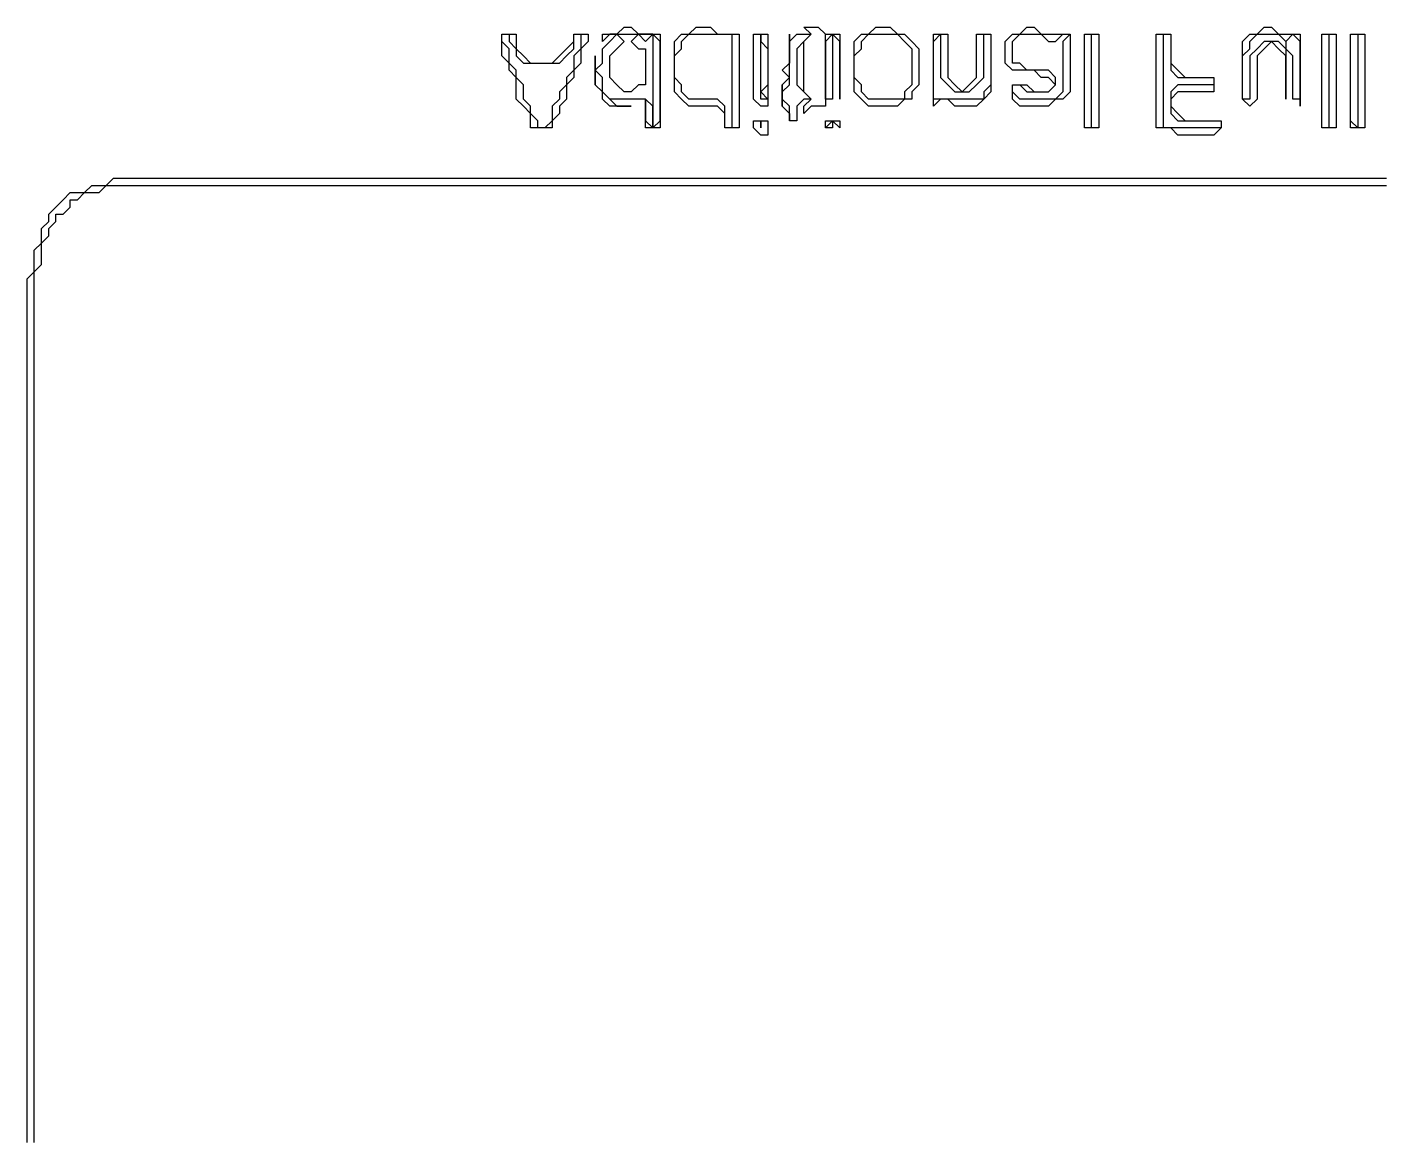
# Model space of a CAD drawing. Header units: metres. Extents: x 111 to 914, y 33 to 638.
# Drawn here: x 542 to 730.5, y 483.5 to 638 of the extents above; entities that cross this region are included whole.
import ezdxf

# ---------------------------------------------------------------- set-up
doc = ezdxf.new("R2010")
doc.units = ezdxf.units.M

msp = doc.modelspace()

# ---------------------------------------------------------------- linework, layer by layer
for points in [[(613, 624, 0), (613, 625, 0), (612, 626, 0), (612, 627, 0), (611, 628, 0), (611, 629, 0), (611, 630, 0), (610, 631, 0), (610, 632, 0), (609, 633, 0), (609, 634, 0), (609, 635, 0), (608, 636, 0), (608, 637, 0), (609, 637, 0), (609, 636, 0), (610, 635, 0), (610, 634, 0), (611, 633, 0), (612, 633, 0), (613, 633, 0), (614, 633, 0), (615, 633, 0), (616, 633, 0), (617, 634, 0), (618, 635, 0), (618, 636, 0), (618, 637, 0), (619, 637, 0), (619, 636, 0), (619, 635, 0), (618, 634, 0), (618, 633, 0), (618, 632, 0), (617, 631, 0), (617, 630, 0), (616, 629, 0), (616, 628, 0), (615, 627, 0), (615, 626, 0), (615, 625, 0), (614, 624, 0)], [(629, 624, 0), (629, 625, 0), (629, 626, 0), (629, 627, 0), (628, 628, 0), (627, 628, 0), (626, 628, 0), (625, 628, 0), (624, 628, 0), (623, 628, 0), (622, 629, 0), (622, 630, 0), (622, 631, 0), (621, 632, 0), (622, 633, 0), (622, 634, 0), (622, 635, 0), (623, 636, 0), (624, 637, 0), (625, 637, 0), (626, 637, 0), (627, 637, 0), (628, 636, 0), (629, 637, 0), (629, 636, 0), (629, 635, 0), (629, 634, 0), (629, 633, 0), (629, 632, 0), (629, 631, 0), (629, 630, 0), (629, 629, 0), (629, 628, 0), (629, 627, 0), (629, 626, 0), (629, 625, 0)], [(639, 624, 0), (639, 625, 0), (639, 626, 0), (639, 627, 0), (638, 628, 0), (637, 628, 0), (636, 628, 0), (635, 628, 0), (634, 628, 0), (633, 629, 0), (633, 630, 0), (632, 631, 0), (632, 632, 0), (632, 633, 0), (632, 634, 0), (633, 635, 0), (633, 636, 0), (634, 637, 0), (635, 637, 0), (636, 637, 0), (637, 637, 0), (638, 637, 0), (639, 637, 0), (640, 637, 0), (640, 636, 0), (640, 635, 0), (640, 634, 0), (640, 633, 0), (640, 632, 0), (640, 631, 0), (640, 630, 0), (640, 629, 0), (640, 628, 0), (640, 627, 0), (640, 626, 0), (640, 625, 0), (640, 624, 0)], [(644, 628, 0), (644, 629, 0), (644, 630, 0), (644, 631, 0), (644, 632, 0), (644, 633, 0), (644, 634, 0), (644, 635, 0), (644, 636, 0), (644, 637, 0), (644, 636, 0), (645, 635, 0), (645, 634, 0), (645, 633, 0), (645, 632, 0), (645, 631, 0), (645, 630, 0), (644, 629, 0), (645, 628, 0)], [(648, 625, 0), (648, 626, 0), (648, 627, 0), (647, 628, 0), (647, 629, 0), (648, 630, 0), (648, 631, 0), (648, 632, 0), (648, 633, 0), (648, 634, 0), (648, 635, 0), (648, 636, 0), (649, 637, 0), (650, 637, 0), (651, 637, 0), (650, 636, 0), (649, 635, 0), (649, 634, 0), (649, 633, 0), (649, 632, 0), (649, 631, 0), (649, 630, 0), (650, 629, 0), (651, 628, 0), (650, 628, 0), (649, 627, 0), (649, 626, 0), (649, 625, 0)], [(653, 628, 0), (653, 629, 0), (653, 630, 0), (653, 631, 0), (653, 632, 0), (653, 633, 0), (653, 634, 0), (653, 635, 0), (653, 636, 0), (653, 637, 0), (654, 637, 0), (654, 636, 0), (654, 635, 0), (654, 634, 0), (654, 633, 0), (654, 632, 0), (654, 631, 0), (654, 630, 0), (654, 629, 0), (654, 628, 0)], [(659, 628, 0), (658, 629, 0), (658, 630, 0), (657, 631, 0), (657, 632, 0), (657, 633, 0), (657, 634, 0), (658, 635, 0), (658, 636, 0), (659, 637, 0), (660, 637, 0), (661, 637, 0), (662, 637, 0), (663, 637, 0), (664, 636, 0), (665, 635, 0), (665, 634, 0), (665, 633, 0), (665, 632, 0), (665, 631, 0), (665, 630, 0), (664, 629, 0), (664, 628, 0), (663, 628, 0), (662, 628, 0), (661, 628, 0), (660, 628, 0)], [(668, 628, 0), (668, 629, 0), (668, 630, 0), (668, 631, 0), (668, 632, 0), (668, 633, 0), (668, 634, 0), (668, 635, 0), (668, 636, 0), (669, 637, 0), (669, 636, 0), (669, 635, 0), (669, 634, 0), (669, 633, 0), (669, 632, 0), (669, 631, 0), (670, 630, 0), (671, 629, 0), (672, 629, 0), (673, 629, 0), (674, 630, 0), (675, 631, 0), (675, 632, 0), (675, 633, 0), (675, 634, 0), (675, 635, 0), (675, 636, 0), (675, 637, 0), (676, 637, 0), (676, 636, 0), (676, 635, 0), (676, 634, 0), (676, 633, 0), (676, 632, 0), (676, 631, 0), (676, 630, 0), (675, 629, 0), (675, 628, 0), (674, 628, 0), (673, 628, 0), (672, 628, 0), (671, 628, 0), (670, 628, 0), (669, 628, 0)], [(680, 628, 0), (679, 629, 0), (679, 630, 0), (680, 630, 0), (681, 629, 0), (682, 629, 0), (683, 629, 0), (684, 629, 0), (685, 630, 0), (685, 631, 0), (684, 632, 0), (683, 632, 0), (682, 632, 0), (681, 632, 0), (680, 633, 0), (679, 633, 0), (679, 634, 0), (679, 635, 0), (679, 636, 0), (680, 637, 0), (681, 637, 0), (682, 637, 0), (683, 637, 0), (684, 636, 0), (685, 636, 0), (686, 637, 0), (687, 637, 0), (686, 636, 0), (686, 635, 0), (686, 634, 0), (686, 633, 0), (686, 632, 0), (686, 631, 0), (686, 630, 0), (686, 629, 0), (685, 628, 0), (684, 628, 0), (683, 628, 0), (682, 628, 0), (681, 628, 0)], [(690, 624, 0), (690, 625, 0), (690, 626, 0), (690, 627, 0), (690, 628, 0), (690, 629, 0), (690, 630, 0), (690, 631, 0), (690, 632, 0), (690, 633, 0), (690, 634, 0), (690, 635, 0), (690, 636, 0), (690, 637, 0), (691, 637, 0), (691, 636, 0), (691, 635, 0), (691, 634, 0), (691, 633, 0), (691, 632, 0), (691, 631, 0), (691, 630, 0), (691, 629, 0), (691, 628, 0), (691, 627, 0), (691, 626, 0), (691, 625, 0), (691, 624, 0)], [(700, 624, 0), (700, 625, 0), (700, 626, 0), (700, 627, 0), (700, 628, 0), (700, 629, 0), (700, 630, 0), (700, 631, 0), (700, 632, 0), (700, 633, 0), (700, 634, 0), (700, 635, 0), (700, 636, 0), (700, 637, 0), (701, 637, 0), (701, 636, 0), (701, 635, 0), (701, 634, 0), (701, 633, 0), (701, 632, 0), (702, 631, 0), (703, 631, 0), (704, 631, 0), (705, 631, 0), (706, 631, 0), (707, 631, 0), (707, 630, 0), (706, 630, 0), (705, 630, 0), (704, 630, 0), (703, 630, 0), (702, 630, 0), (701, 629, 0), (701, 628, 0), (701, 627, 0), (701, 626, 0), (702, 625, 0), (703, 625, 0), (704, 625, 0), (705, 625, 0), (706, 625, 0), (707, 625, 0), (708, 625, 0), (708, 624, 0), (707, 624, 0), (706, 624, 0), (705, 624, 0), (704, 624, 0), (703, 624, 0), (702, 624, 0), (701, 624, 0)], [(711, 628, 0), (711, 629, 0), (711, 630, 0), (711, 631, 0), (711, 632, 0), (711, 633, 0), (711, 634, 0), (712, 635, 0), (712, 636, 0), (713, 637, 0), (714, 637, 0), (715, 637, 0), (716, 637, 0), (717, 636, 0), (718, 637, 0), (719, 636, 0), (719, 635, 0), (719, 634, 0), (719, 633, 0), (719, 632, 0), (719, 631, 0), (719, 630, 0), (719, 629, 0), (719, 628, 0), (718, 628, 0), (718, 629, 0), (718, 630, 0), (718, 631, 0), (718, 632, 0), (718, 633, 0), (718, 634, 0), (717, 635, 0), (716, 636, 0), (715, 636, 0), (714, 636, 0), (713, 635, 0), (712, 634, 0), (712, 633, 0), (712, 632, 0), (712, 631, 0), (712, 630, 0), (712, 629, 0), (712, 628, 0)], [(722, 624, 0), (722, 625, 0), (722, 626, 0), (722, 627, 0), (722, 628, 0), (722, 629, 0), (722, 630, 0), (722, 631, 0), (722, 632, 0), (722, 633, 0), (722, 634, 0), (722, 635, 0), (722, 636, 0), (722, 637, 0), (723, 637, 0), (723, 636, 0), (723, 635, 0), (723, 634, 0), (723, 633, 0), (723, 632, 0), (723, 631, 0), (723, 630, 0), (723, 629, 0), (723, 628, 0), (723, 627, 0), (723, 626, 0), (723, 625, 0), (723, 624, 0)], [(727, 624, 0), (726, 625, 0), (726, 626, 0), (726, 627, 0), (726, 628, 0), (726, 629, 0), (726, 630, 0), (726, 631, 0), (726, 632, 0), (726, 633, 0), (726, 634, 0), (726, 635, 0), (726, 636, 0), (726, 637, 0), (727, 637, 0), (727, 636, 0), (727, 635, 0), (727, 634, 0), (727, 633, 0), (727, 632, 0), (727, 631, 0), (727, 630, 0), (727, 629, 0), (727, 628, 0), (727, 627, 0), (727, 626, 0), (727, 625, 0)], [(644, 624, 0), (644, 625, 0)], [(653, 624, 0), (654, 625, 0), (654, 624, 0)]]:
    msp.add_polyline3d(points, close=True)
msp.add_polyline3d([(543, 483, 0), (543, 484, 0), (543, 485, 0), (543, 486, 0), (543, 487, 0), (543, 488, 0), (543, 489, 0), (543, 490, 0), (543, 491, 0), (543, 492, 0), (543, 493, 0), (543, 494, 0), (543, 495, 0), (543, 496, 0), (543, 497, 0), (543, 498, 0), (543, 499, 0), (543, 500, 0), (543, 501, 0), (543, 502, 0), (543, 503, 0), (543, 504, 0), (543, 505, 0), (543, 506, 0), (543, 507, 0), (543, 508, 0), (543, 509, 0), (543, 510, 0), (543, 511, 0), (543, 512, 0), (543, 513, 0), (543, 514, 0), (543, 515, 0), (543, 516, 0), (543, 517, 0), (543, 518, 0), (543, 519, 0), (543, 520, 0), (543, 521, 0), (543, 522, 0), (543, 523, 0), (543, 524, 0), (543, 525, 0), (543, 526, 0), (543, 527, 0), (543, 528, 0), (543, 529, 0), (543, 530, 0), (543, 531, 0), (543, 532, 0), (543, 533, 0), (543, 534, 0), (543, 535, 0), (543, 536, 0), (543, 537, 0), (543, 538, 0), (543, 539, 0), (543, 540, 0), (543, 541, 0), (543, 542, 0), (543, 543, 0), (543, 544, 0), (543, 545, 0), (543, 546, 0), (543, 547, 0), (543, 548, 0), (543, 549, 0), (543, 550, 0), (543, 551, 0), (543, 552, 0), (543, 553, 0), (543, 554, 0), (543, 555, 0), (543, 556, 0), (543, 557, 0), (543, 558, 0), (543, 559, 0), (543, 560, 0), (543, 561, 0), (543, 562, 0), (543, 563, 0), (543, 564, 0), (543, 565, 0), (543, 566, 0), (543, 567, 0), (543, 568, 0), (543, 569, 0), (543, 570, 0), (543, 571, 0), (543, 572, 0), (543, 573, 0), (543, 574, 0), (543, 575, 0), (543, 576, 0), (543, 577, 0), (543, 578, 0), (543, 579, 0), (543, 580, 0), (543, 581, 0), (543, 582, 0), (543, 583, 0), (543, 584, 0), (543, 585, 0), (543, 586, 0), (543, 587, 0), (543, 588, 0), (543, 589, 0), (543, 590, 0), (543, 591, 0), (543, 592, 0), (543, 593, 0), (543, 594, 0), (543, 595, 0), (543, 596, 0), (543, 597, 0), (543, 598, 0), (543, 599, 0), (543, 600, 0), (543, 601, 0), (543, 602, 0), (543, 603, 0), (543, 604, 0), (544, 605, 0), (544, 606, 0), (544, 607, 0), (544, 608, 0), (545, 609, 0), (545, 610, 0), (546, 611, 0), (546, 612, 0), (547, 612, 0), (548, 613, 0), (548, 614, 0), (549, 614, 0), (550, 615, 0), (551, 615, 0), (552, 615, 0), (553, 616, 0), (554, 616, 0), (555, 616, 0), (556, 616, 0), (557, 616, 0), (558, 616, 0), (559, 616, 0), (560, 616, 0), (561, 616, 0), (562, 616, 0), (563, 616, 0), (564, 616, 0), (565, 616, 0), (566, 616, 0), (567, 616, 0), (568, 616, 0), (569, 616, 0), (570, 616, 0), (571, 616, 0), (572, 616, 0), (573, 616, 0), (574, 616, 0), (575, 616, 0), (576, 616, 0), (577, 616, 0), (578, 616, 0), (579, 616, 0), (580, 616, 0), (581, 616, 0), (582, 616, 0), (583, 616, 0), (584, 616, 0), (585, 616, 0), (586, 616, 0), (587, 616, 0), (588, 616, 0), (589, 616, 0), (590, 616, 0), (591, 616, 0), (592, 616, 0), (593, 616, 0), (594, 616, 0), (595, 616, 0), (596, 616, 0), (597, 616, 0), (598, 616, 0), (599, 616, 0), (600, 616, 0), (601, 616, 0), (602, 616, 0), (603, 616, 0), (604, 616, 0), (605, 616, 0), (606, 616, 0), (607, 616, 0), (608, 616, 0), (609, 616, 0), (610, 616, 0), (611, 616, 0), (612, 616, 0), (613, 616, 0), (614, 616, 0), (615, 616, 0), (616, 616, 0), (617, 616, 0), (618, 616, 0), (619, 616, 0), (620, 616, 0), (621, 616, 0), (622, 616, 0), (623, 616, 0), (624, 616, 0), (625, 616, 0), (626, 616, 0), (627, 616, 0), (628, 616, 0), (629, 616, 0), (630, 616, 0), (631, 616, 0), (632, 616, 0), (633, 616, 0), (634, 616, 0), (635, 616, 0), (636, 616, 0), (637, 616, 0), (638, 616, 0), (639, 616, 0), (640, 616, 0), (641, 616, 0), (642, 616, 0), (643, 616, 0), (644, 616, 0), (645, 616, 0), (646, 616, 0), (647, 616, 0), (648, 616, 0), (649, 616, 0), (650, 616, 0), (651, 616, 0), (652, 616, 0), (653, 616, 0), (654, 616, 0), (655, 616, 0), (656, 616, 0), (657, 616, 0), (658, 616, 0), (659, 616, 0), (660, 616, 0), (661, 616, 0), (662, 616, 0), (663, 616, 0), (664, 616, 0), (665, 616, 0), (666, 616, 0), (667, 616, 0), (668, 616, 0), (669, 616, 0), (670, 616, 0), (671, 616, 0), (672, 616, 0), (673, 616, 0), (674, 616, 0), (675, 616, 0), (676, 616, 0), (677, 616, 0), (678, 616, 0), (679, 616, 0), (680, 616, 0), (681, 616, 0), (682, 616, 0), (683, 616, 0), (684, 616, 0), (685, 616, 0), (686, 616, 0), (687, 616, 0), (688, 616, 0), (689, 616, 0), (690, 616, 0), (691, 616, 0), (692, 616, 0), (693, 616, 0), (694, 616, 0), (695, 616, 0), (696, 616, 0), (697, 616, 0), (698, 616, 0), (699, 616, 0), (700, 616, 0), (701, 616, 0), (702, 616, 0), (703, 616, 0), (704, 616, 0), (705, 616, 0), (706, 616, 0), (707, 616, 0), (708, 616, 0), (709, 616, 0), (710, 616, 0), (711, 616, 0), (712, 616, 0), (713, 616, 0), (714, 616, 0), (715, 616, 0), (716, 616, 0), (717, 616, 0), (718, 616, 0), (719, 616, 0), (720, 616, 0), (721, 616, 0), (722, 616, 0), (723, 616, 0), (724, 616, 0), (725, 616, 0), (726, 616, 0), (727, 616, 0), (728, 616, 0), (729, 616, 0), (730, 616, 0), (731, 616, 0)])
at = {"layer": '1'}
for points in [[(628, 624, 0), (628, 625, 0), (628, 626, 0), (628, 627, 0), (628, 628, 0), (628, 627, 0), (628, 626, 0), (628, 625, 0), (629, 624, 0), (630, 625, 0), (630, 626, 0), (630, 627, 0), (630, 628, 0), (630, 629, 0), (630, 630, 0), (630, 631, 0), (630, 632, 0), (630, 633, 0), (630, 634, 0), (630, 635, 0), (630, 636, 0), (629, 637, 0), (628, 637, 0), (627, 637, 0), (626, 636, 0), (627, 635, 0), (628, 635, 0), (628, 634, 0), (628, 633, 0), (628, 632, 0), (628, 631, 0), (628, 630, 0), (627, 630, 0), (626, 629, 0), (625, 629, 0), (624, 630, 0), (623, 631, 0), (623, 632, 0), (623, 633, 0), (623, 634, 0), (624, 635, 0), (625, 636, 0), (624, 637, 0), (623, 637, 0), (622, 636, 0), (622, 637, 0), (623, 637, 0), (624, 637, 0), (625, 638, 0), (626, 638, 0), (627, 637, 0), (628, 637, 0), (629, 637, 0), (630, 637, 0), (630, 636, 0), (630, 635, 0), (630, 634, 0), (630, 633, 0), (630, 632, 0), (630, 631, 0), (630, 630, 0), (630, 629, 0), (630, 628, 0), (630, 627, 0), (630, 626, 0), (630, 625, 0), (630, 624, 0), (629, 624, 0)], [(639, 624, 0), (639, 625, 0), (639, 626, 0), (638, 627, 0), (637, 627, 0), (636, 627, 0), (635, 627, 0), (634, 627, 0), (633, 628, 0), (632, 629, 0), (632, 630, 0), (632, 631, 0), (632, 632, 0), (632, 633, 0), (632, 634, 0), (632, 635, 0), (632, 636, 0), (633, 637, 0), (634, 637, 0), (635, 638, 0), (636, 638, 0), (637, 638, 0), (638, 637, 0), (639, 637, 0), (640, 637, 0), (641, 637, 0), (641, 636, 0), (641, 635, 0), (641, 634, 0), (641, 633, 0), (641, 632, 0), (641, 631, 0), (641, 630, 0), (641, 629, 0), (641, 628, 0), (641, 627, 0), (641, 626, 0), (641, 625, 0), (641, 624, 0), (640, 624, 0)], [(650, 626, 0), (650, 627, 0), (651, 628, 0), (650, 629, 0), (650, 630, 0), (650, 631, 0), (650, 632, 0), (650, 633, 0), (650, 634, 0), (650, 635, 0), (650, 636, 0), (651, 637, 0), (650, 638, 0), (651, 638, 0), (652, 638, 0), (653, 637, 0), (654, 637, 0), (655, 637, 0), (655, 636, 0), (655, 635, 0), (655, 634, 0), (655, 633, 0), (655, 632, 0), (655, 631, 0), (655, 630, 0), (655, 629, 0), (655, 628, 0), (655, 629, 0), (655, 630, 0), (655, 631, 0), (655, 632, 0), (655, 633, 0), (655, 634, 0), (655, 635, 0), (655, 636, 0), (654, 637, 0), (653, 636, 0), (653, 635, 0), (653, 634, 0), (653, 633, 0), (653, 632, 0), (653, 631, 0), (653, 630, 0), (653, 629, 0), (653, 628, 0), (653, 627, 0), (652, 627, 0), (651, 627, 0)], [(659, 627, 0), (658, 628, 0), (657, 629, 0), (657, 630, 0), (657, 631, 0), (657, 632, 0), (657, 633, 0), (657, 634, 0), (657, 635, 0), (657, 636, 0), (658, 637, 0), (659, 637, 0), (660, 638, 0), (661, 638, 0), (662, 638, 0), (663, 637, 0), (664, 637, 0), (665, 636, 0), (666, 635, 0), (666, 634, 0), (666, 633, 0), (666, 632, 0), (666, 631, 0), (666, 630, 0), (665, 629, 0), (665, 628, 0), (664, 628, 0), (663, 627, 0), (662, 627, 0), (661, 627, 0), (660, 627, 0)], [(680, 627, 0), (679, 628, 0), (679, 629, 0), (679, 630, 0), (680, 630, 0), (681, 630, 0), (682, 629, 0), (683, 629, 0), (684, 629, 0), (685, 630, 0), (684, 631, 0), (683, 631, 0), (682, 632, 0), (681, 632, 0), (680, 632, 0), (679, 632, 0), (678, 633, 0), (678, 634, 0), (678, 635, 0), (678, 636, 0), (679, 637, 0), (680, 637, 0), (681, 638, 0), (682, 638, 0), (683, 637, 0), (684, 637, 0), (685, 637, 0), (686, 637, 0), (687, 637, 0), (687, 636, 0), (687, 635, 0), (687, 634, 0), (687, 633, 0), (687, 632, 0), (687, 631, 0), (687, 630, 0), (687, 629, 0), (686, 628, 0), (685, 628, 0), (684, 627, 0), (683, 627, 0), (682, 627, 0), (681, 627, 0)], [(712, 627, 0), (711, 628, 0), (711, 629, 0), (711, 630, 0), (711, 631, 0), (711, 632, 0), (711, 633, 0), (711, 634, 0), (711, 635, 0), (711, 636, 0), (712, 637, 0), (713, 637, 0), (714, 638, 0), (715, 638, 0), (716, 637, 0), (717, 637, 0), (718, 637, 0), (719, 637, 0), (719, 636, 0), (719, 635, 0), (719, 634, 0), (719, 633, 0), (719, 632, 0), (719, 631, 0), (719, 630, 0), (719, 629, 0), (719, 628, 0), (719, 627, 0), (719, 628, 0), (719, 629, 0), (719, 630, 0), (719, 631, 0), (719, 632, 0), (719, 633, 0), (719, 634, 0), (719, 635, 0), (719, 636, 0), (718, 637, 0), (717, 636, 0), (717, 635, 0), (717, 634, 0), (717, 633, 0), (717, 632, 0), (717, 631, 0), (717, 630, 0), (717, 629, 0), (717, 628, 0), (717, 629, 0), (717, 630, 0), (717, 631, 0), (717, 632, 0), (717, 633, 0), (717, 634, 0), (716, 635, 0), (715, 636, 0), (714, 635, 0), (713, 634, 0), (713, 633, 0), (713, 632, 0), (713, 631, 0), (713, 630, 0), (713, 629, 0), (713, 628, 0)], [(612, 624, 0), (612, 625, 0), (612, 626, 0), (611, 627, 0), (610, 628, 0), (610, 629, 0), (610, 630, 0), (610, 631, 0), (609, 632, 0), (609, 633, 0), (608, 634, 0), (608, 635, 0), (608, 636, 0), (608, 637, 0), (609, 637, 0), (610, 637, 0), (610, 636, 0), (610, 635, 0), (611, 634, 0), (612, 633, 0), (613, 633, 0), (614, 633, 0), (615, 633, 0), (616, 634, 0), (617, 635, 0), (618, 636, 0), (618, 637, 0), (619, 637, 0), (620, 637, 0), (620, 636, 0), (619, 635, 0), (619, 634, 0), (619, 633, 0), (618, 632, 0), (618, 631, 0), (617, 630, 0), (617, 629, 0), (617, 628, 0), (616, 627, 0), (616, 626, 0), (615, 625, 0), (615, 624, 0), (614, 624, 0), (613, 624, 0)], [(644, 627, 0), (643, 628, 0), (643, 629, 0), (643, 630, 0), (643, 631, 0), (643, 632, 0), (643, 633, 0), (643, 634, 0), (643, 635, 0), (643, 636, 0), (643, 637, 0), (644, 637, 0), (645, 637, 0), (645, 636, 0), (645, 635, 0), (645, 634, 0), (645, 633, 0), (645, 632, 0), (645, 631, 0), (645, 630, 0), (645, 629, 0), (645, 628, 0), (645, 627, 0)], [(648, 625, 0), (648, 626, 0), (647, 627, 0), (647, 628, 0), (647, 629, 0), (647, 630, 0), (648, 631, 0), (647, 632, 0), (648, 633, 0), (648, 634, 0), (648, 635, 0), (648, 636, 0), (648, 637, 0), (648, 636, 0), (648, 635, 0), (648, 634, 0), (648, 633, 0), (647, 632, 0), (648, 631, 0), (647, 630, 0), (647, 629, 0), (647, 628, 0), (647, 627, 0), (648, 626, 0)], [(668, 627, 0), (668, 628, 0), (668, 629, 0), (668, 630, 0), (668, 631, 0), (668, 632, 0), (668, 633, 0), (668, 634, 0), (668, 635, 0), (668, 636, 0), (668, 637, 0), (669, 637, 0), (670, 637, 0), (670, 636, 0), (670, 635, 0), (670, 634, 0), (670, 633, 0), (670, 632, 0), (670, 631, 0), (671, 630, 0), (672, 629, 0), (673, 630, 0), (674, 631, 0), (674, 632, 0), (674, 633, 0), (674, 634, 0), (674, 635, 0), (674, 636, 0), (674, 637, 0), (675, 637, 0), (676, 637, 0), (676, 636, 0), (676, 635, 0), (676, 634, 0), (676, 633, 0), (676, 632, 0), (676, 631, 0), (676, 630, 0), (676, 629, 0), (675, 628, 0), (674, 627, 0), (673, 627, 0), (672, 627, 0), (671, 627, 0), (670, 628, 0), (669, 628, 0)], [(689, 624, 0), (689, 625, 0), (689, 626, 0), (689, 627, 0), (689, 628, 0), (689, 629, 0), (689, 630, 0), (689, 631, 0), (689, 632, 0), (689, 633, 0), (689, 634, 0), (689, 635, 0), (689, 636, 0), (689, 637, 0), (690, 637, 0), (691, 637, 0), (691, 636, 0), (691, 635, 0), (691, 634, 0), (691, 633, 0), (691, 632, 0), (691, 631, 0), (691, 630, 0), (691, 629, 0), (691, 628, 0), (691, 627, 0), (691, 626, 0), (691, 625, 0), (691, 624, 0), (690, 624, 0)], [(702, 623, 0), (701, 624, 0), (700, 624, 0), (699, 624, 0), (699, 625, 0), (699, 626, 0), (699, 627, 0), (699, 628, 0), (699, 629, 0), (699, 630, 0), (699, 631, 0), (699, 632, 0), (699, 633, 0), (699, 634, 0), (699, 635, 0), (699, 636, 0), (699, 637, 0), (700, 637, 0), (701, 637, 0), (701, 636, 0), (701, 635, 0), (701, 634, 0), (701, 633, 0), (702, 632, 0), (703, 631, 0), (704, 631, 0), (705, 631, 0), (706, 631, 0), (707, 631, 0), (707, 630, 0), (707, 629, 0), (706, 629, 0), (705, 629, 0), (704, 629, 0), (703, 629, 0), (702, 629, 0), (701, 628, 0), (701, 627, 0), (702, 626, 0), (703, 625, 0), (704, 625, 0), (705, 625, 0), (706, 625, 0), (707, 625, 0), (708, 625, 0), (708, 624, 0), (707, 623, 0), (706, 623, 0), (705, 623, 0), (704, 623, 0), (703, 623, 0)], [(722, 624, 0), (722, 625, 0), (722, 626, 0), (722, 627, 0), (722, 628, 0), (722, 629, 0), (722, 630, 0), (722, 631, 0), (722, 632, 0), (722, 633, 0), (722, 634, 0), (722, 635, 0), (722, 636, 0), (722, 637, 0), (723, 637, 0), (724, 637, 0), (724, 636, 0), (724, 635, 0), (724, 634, 0), (724, 633, 0), (724, 632, 0), (724, 631, 0), (724, 630, 0), (724, 629, 0), (724, 628, 0), (724, 627, 0), (724, 626, 0), (724, 625, 0), (724, 624, 0), (723, 624, 0)], [(726, 624, 0), (726, 625, 0), (726, 626, 0), (726, 627, 0), (726, 628, 0), (726, 629, 0), (726, 630, 0), (726, 631, 0), (726, 632, 0), (726, 633, 0), (726, 634, 0), (726, 635, 0), (726, 636, 0), (726, 637, 0), (727, 637, 0), (728, 637, 0), (728, 636, 0), (728, 635, 0), (728, 634, 0), (728, 633, 0), (728, 632, 0), (728, 631, 0), (728, 630, 0), (728, 629, 0), (728, 628, 0), (728, 627, 0), (728, 626, 0), (728, 625, 0), (728, 624, 0), (727, 624, 0)], [(623, 627, 0), (622, 628, 0), (622, 629, 0), (621, 630, 0), (621, 631, 0), (621, 632, 0), (621, 633, 0), (621, 634, 0), (621, 633, 0), (621, 632, 0), (621, 631, 0), (621, 630, 0), (622, 629, 0), (623, 628, 0), (624, 627, 0), (625, 627, 0), (626, 627, 0), (625, 627, 0), (624, 627, 0)], [(644, 623, 0), (643, 624, 0), (643, 625, 0), (644, 625, 0), (645, 625, 0), (645, 624, 0), (645, 623, 0)], [(653, 624, 0), (653, 625, 0), (654, 625, 0), (655, 625, 0), (655, 624, 0), (654, 625, 0)]]:
    msp.add_polyline3d(points, close=True, dxfattribs=at)
msp.add_polyline3d([(542, 483, 0), (542, 484, 0), (542, 485, 0), (542, 486, 0), (542, 487, 0), (542, 488, 0), (542, 489, 0), (542, 490, 0), (542, 491, 0), (542, 492, 0), (542, 493, 0), (542, 494, 0), (542, 495, 0), (542, 496, 0), (542, 497, 0), (542, 498, 0), (542, 499, 0), (542, 500, 0), (542, 501, 0), (542, 502, 0), (542, 503, 0), (542, 504, 0), (542, 505, 0), (542, 506, 0), (542, 507, 0), (542, 508, 0), (542, 509, 0), (542, 510, 0), (542, 511, 0), (542, 512, 0), (542, 513, 0), (542, 514, 0), (542, 515, 0), (542, 516, 0), (542, 517, 0), (542, 518, 0), (542, 519, 0), (542, 520, 0), (542, 521, 0), (542, 522, 0), (542, 523, 0), (542, 524, 0), (542, 525, 0), (542, 526, 0), (542, 527, 0), (542, 528, 0), (542, 529, 0), (542, 530, 0), (542, 531, 0), (542, 532, 0), (542, 533, 0), (542, 534, 0), (542, 535, 0), (542, 536, 0), (542, 537, 0), (542, 538, 0), (542, 539, 0), (542, 540, 0), (542, 541, 0), (542, 542, 0), (542, 543, 0), (542, 544, 0), (542, 545, 0), (542, 546, 0), (542, 547, 0), (542, 548, 0), (542, 549, 0), (542, 550, 0), (542, 551, 0), (542, 552, 0), (542, 553, 0), (542, 554, 0), (542, 555, 0), (542, 556, 0), (542, 557, 0), (542, 558, 0), (542, 559, 0), (542, 560, 0), (542, 561, 0), (542, 562, 0), (542, 563, 0), (542, 564, 0), (542, 565, 0), (542, 566, 0), (542, 567, 0), (542, 568, 0), (542, 569, 0), (542, 570, 0), (542, 571, 0), (542, 572, 0), (542, 573, 0), (542, 574, 0), (542, 575, 0), (542, 576, 0), (542, 577, 0), (542, 578, 0), (542, 579, 0), (542, 580, 0), (542, 581, 0), (542, 582, 0), (542, 583, 0), (542, 584, 0), (542, 585, 0), (542, 586, 0), (542, 587, 0), (542, 588, 0), (542, 589, 0), (542, 590, 0), (542, 591, 0), (542, 592, 0), (542, 593, 0), (542, 594, 0), (542, 595, 0), (542, 596, 0), (542, 597, 0), (542, 598, 0), (542, 599, 0), (542, 600, 0), (542, 601, 0), (542, 602, 0), (542, 603, 0), (543, 604, 0), (543, 605, 0), (543, 606, 0), (543, 607, 0), (544, 608, 0), (544, 609, 0), (544, 610, 0), (545, 611, 0), (545, 612, 0), (546, 613, 0), (547, 614, 0), (548, 615, 0), (549, 615, 0), (550, 615, 0), (551, 616, 0), (552, 616, 0), (553, 616, 0), (554, 617, 0), (555, 617, 0), (556, 617, 0), (557, 617, 0), (558, 617, 0), (559, 617, 0), (560, 617, 0), (561, 617, 0), (562, 617, 0), (563, 617, 0), (564, 617, 0), (565, 617, 0), (566, 617, 0), (567, 617, 0), (568, 617, 0), (569, 617, 0), (570, 617, 0), (571, 617, 0), (572, 617, 0), (573, 617, 0), (574, 617, 0), (575, 617, 0), (576, 617, 0), (577, 617, 0), (578, 617, 0), (579, 617, 0), (580, 617, 0), (581, 617, 0), (582, 617, 0), (583, 617, 0), (584, 617, 0), (585, 617, 0), (586, 617, 0), (587, 617, 0), (588, 617, 0), (589, 617, 0), (590, 617, 0), (591, 617, 0), (592, 617, 0), (593, 617, 0), (594, 617, 0), (595, 617, 0), (596, 617, 0), (597, 617, 0), (598, 617, 0), (599, 617, 0), (600, 617, 0), (601, 617, 0), (602, 617, 0), (603, 617, 0), (604, 617, 0), (605, 617, 0), (606, 617, 0), (607, 617, 0), (608, 617, 0), (609, 617, 0), (610, 617, 0), (611, 617, 0), (612, 617, 0), (613, 617, 0), (614, 617, 0), (615, 617, 0), (616, 617, 0), (617, 617, 0), (618, 617, 0), (619, 617, 0), (620, 617, 0), (621, 617, 0), (622, 617, 0), (623, 617, 0), (624, 617, 0), (625, 617, 0), (626, 617, 0), (627, 617, 0), (628, 617, 0), (629, 617, 0), (630, 617, 0), (631, 617, 0), (632, 617, 0), (633, 617, 0), (634, 617, 0), (635, 617, 0), (636, 617, 0), (637, 617, 0), (638, 617, 0), (639, 617, 0), (640, 617, 0), (641, 617, 0), (642, 617, 0), (643, 617, 0), (644, 617, 0), (645, 617, 0), (646, 617, 0), (647, 617, 0), (648, 617, 0), (649, 617, 0), (650, 617, 0), (651, 617, 0), (652, 617, 0), (653, 617, 0), (654, 617, 0), (655, 617, 0), (656, 617, 0), (657, 617, 0), (658, 617, 0), (659, 617, 0), (660, 617, 0), (661, 617, 0), (662, 617, 0), (663, 617, 0), (664, 617, 0), (665, 617, 0), (666, 617, 0), (667, 617, 0), (668, 617, 0), (669, 617, 0), (670, 617, 0), (671, 617, 0), (672, 617, 0), (673, 617, 0), (674, 617, 0), (675, 617, 0), (676, 617, 0), (677, 617, 0), (678, 617, 0), (679, 617, 0), (680, 617, 0), (681, 617, 0), (682, 617, 0), (683, 617, 0), (684, 617, 0), (685, 617, 0), (686, 617, 0), (687, 617, 0), (688, 617, 0), (689, 617, 0), (690, 617, 0), (691, 617, 0), (692, 617, 0), (693, 617, 0), (694, 617, 0), (695, 617, 0), (696, 617, 0), (697, 617, 0), (698, 617, 0), (699, 617, 0), (700, 617, 0), (701, 617, 0), (702, 617, 0), (703, 617, 0), (704, 617, 0), (705, 617, 0), (706, 617, 0), (707, 617, 0), (708, 617, 0), (709, 617, 0), (710, 617, 0), (711, 617, 0), (712, 617, 0), (713, 617, 0), (714, 617, 0), (715, 617, 0), (716, 617, 0), (717, 617, 0), (718, 617, 0), (719, 617, 0), (720, 617, 0), (721, 617, 0), (722, 617, 0), (723, 617, 0), (724, 617, 0), (725, 617, 0), (726, 617, 0), (727, 617, 0), (728, 617, 0), (729, 617, 0), (730, 617, 0), (731, 617, 0)], dxfattribs=at)

doc.saveas('drawing.dxf')
